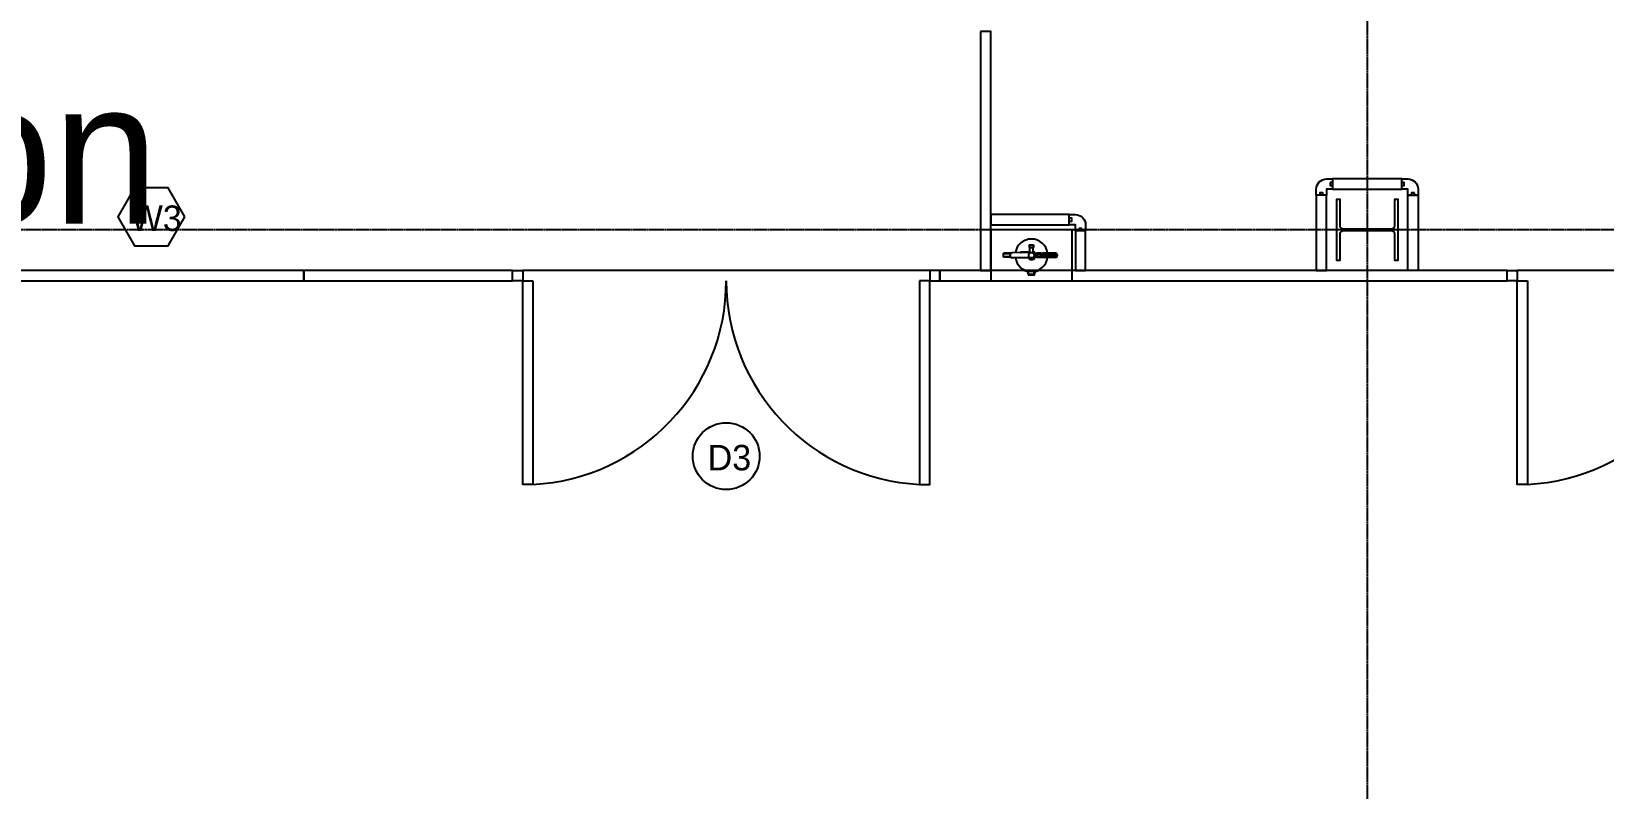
# Model space of a CAD drawing. Header units: millimetres. Extents: x -62354 to 129108, y -71259 to 35407.
# Drawn here: x 10301 to 18027, y -2542 to 1178 of the extents above; entities that cross this region are included whole.
import ezdxf

# ---------------------------------------------------------------- set-up
doc = ezdxf.new("R2010")
doc.units = ezdxf.units.MM
doc.header["$MEASUREMENT"] = 0
doc.linetypes.add('1st FL Layout xrf$0$CENTER2', pattern=[1.125, 0.75, -0.125, 0.125, -0.125])
doc.layers.add('1st FL Layout xrf$0$AR-Column', color=7, linetype='Continuous', transparency=0.5)
doc.layers.add('1st FL Layout xrf$0$G-Grid Line', color=253, linetype='1st FL Layout xrf$0$CENTER2', transparency=0.5)
for name, color, linetype in [('1st FL Layout xrf$0$CR-Door Number', 1, 'Continuous'), ('1st FL Layout xrf$0$CR-Doors', 1, 'Continuous'), ('1st FL Layout xrf$0$CR-Mirror  Window', 11, 'Continuous'), ('1st FL Layout xrf$0$CR-Room Name', 7, 'Continuous'), ('1st FL Layout xrf$0$CR-Sandwich Panel', 3, 'Continuous'), ('1st FL Layout xrf$0$Fire Extinguisher', 1, 'Continuous'), ('1st FL Layout xrf$0$OUTSIDE', 253, 'Continuous')]:
    doc.layers.add(name, color=color, linetype=linetype)
doc.styles.add('1st FL Layout xrf$0$TEXT', font='cordia2.shx')

# ---------------------------------------------------------------- blocks, each defined once
blk = doc.blocks.new('1st FL Layout xrf$0$sc2')
for p, q in [((812239.7, -648012.7), (812239.7, -648312.7)), ((812235.1, -648162.7), (812244.3, -648162.7))]:
    blk.add_line(p, q)
blk.add_lwpolyline([(812260.7, -648027.7, 0.414214), (812244.7, -648043.7), (812244.7, -648281.7, 0.414214), (812260.7, -648297.7), (812389.7, -648297.7), (812389.7, -648312.7), (812089.7, -648312.7), (812089.7, -648297.7), (812218.7, -648297.7, 0.414214), (812234.7, -648281.7), (812234.7, -648043.7, 0.414214), (812218.7, -648027.7), (812089.7, -648027.7), (812089.7, -648012.7), (812389.7, -648012.7), (812389.7, -648027.7), (812260.7, -648027.7)], format="xyb")
blk = doc.blocks.new('1st FL Layout xrf$0$GRID10040')
at = {"layer": '1st FL Layout xrf$0$AR-Column', "xscale": 0.001000000000000001, "yscale": 0.001000000000000001, "zscale": 0.001000000000000001, "rotation": 270}
blk.add_blockref('1st FL Layout xrf$0$sc2', (1017.0004, 1063.8246), dxfattribs=at)
blk = doc.blocks.new('*U293')
blk.add_lwpolyline([(-36031.3, 12752.3), (-35006.3, 12752.3), (-35006.3, 12802.3), (-36031.3, 12802.3)], close=True)
blk = doc.blocks.new('1st FL Layout xrf$0$W1500')
at = {"ltscale": 0.5}
blk.add_lwpolyline([(-34153.8, 14300.9), (-34236, 14443.2), (-34400.4, 14443.2), (-34482.5, 14300.9), (-34400.4, 14158.6), (-34236, 14158.6)], close=True, dxfattribs=at)
blk.add_lwpolyline([(-35068.2, 13986.5), (-33568.2, 13986.5), (-33568.2, 14036.5), (-35068.2, 14036.5)], close=True)
at = {"style": '1st FL Layout xrf$0$TEXT'}
blk.add_text('W3', height=125, dxfattribs=at).set_placement((-34419.5, 14231.3))
blk = doc.blocks.new('*U295')
blk.add_lwpolyline([(-36606.2, 12752.3), (-35431.2, 12752.3), (-35431.2, 12802.3), (-36606.2, 12802.3)], close=True)
blk = doc.blocks.new('*U297')
blk.add_lwpolyline([(-36031.3, 12752.3), (-33243.8, 12752.3), (-33243.8, 12802.3), (-36031.3, 12802.3)], close=True)
blk = doc.blocks.new('*U427')
blk.add_lwpolyline([(-36776.7, 12752.3), (-36436, 12752.3), (-36436, 12802.3), (-36776.7, 12802.3)], close=True)
blk = doc.blocks.new('*U428')
blk.add_lwpolyline([(-36576.2, 12752.3), (-36206.2, 12752.3), (-36206.2, 12802.3), (-36576.2, 12802.3)], close=True)
blk = doc.blocks.new('*U429')
blk.add_lwpolyline([(-36576, 12752.3), (-36206.2, 12752.3), (-36206.2, 12802.3), (-36576, 12802.3)], close=True)
blk = doc.blocks.new('1st FL Layout xrf$0$D3')
blk.add_circle((84898.8, -48433.4), 164.3)
at = {"style": '1st FL Layout xrf$0$TEXT'}
blk.add_text('D3', height=125, dxfattribs=at).set_placement((84807.7, -48503))
blk = doc.blocks.new('1st FL Layout xrf$0$Cleanroom Door D3')
at = {"color": 2}
for points in [[(50, 1051.3), (0, 1051.3), (0, 1001.3), (50, 1001.3)], [(50, 951.2), (1050.9, 951.2), (1050.9, 1001.3), (50, 1001.3)], [(50, -1048.7), (0, -1048.7), (0, -998.7), (50, -998.7)], [(50, -948.6), (1050.9, -948.6), (1050.9, -998.7), (50, -998.7)]]:
    blk.add_lwpolyline(points, close=True, dxfattribs=at)
at = {"color": 253}
blk.add_lwpolyline([(0, 1001.3), (0, -998.7)], dxfattribs=at)
at = {"color": 253, "ltscale": 0.015}
for centre, start, end in [((51.6, 1002), 269.91036, 357.09466), ((51.6, -999.3), 2.90534, 90.08964)]:
    blk.add_arc(centre, 1000.6, start, end, dxfattribs=at)
blk = doc.blocks.new('*U371')
at = {"color": 4}
blk.add_lwpolyline([(218999.2, -23499.9), (219013.2, -23499.9), (219013.2, -23511.9), (219031.2, -23511.9), (219031.2, -23481.9), (219061.2, -23481.9), (219061.2, -23463.9), (219049.2, -23463.9), (219049.2, -23449.9), (219061.2, -23449.9), (219061.2, -23431.9), (219031.2, -23431.9, 0.414214), (218981.2, -23481.9), (218981.2, -23511.9), (218999.2, -23511.9)], format="xyb", close=True, dxfattribs=at)
blk = doc.blocks.new('*U484')
at = {"layer": '1st FL Layout xrf$0$OUTSIDE', "linetype": 'Continuous'}
for points in [[(-109.1, 653.4), (-116.2, 650.4), (-52, 652.8)], [(-52, 652.8), (-116.2, 650.4), (-46.1, 651.6)], [(-52, 652.8), (-57.9, 653.4), (-109.1, 653.4)], [(-116.2, 650.4), (-119.1, 643.4), (-42.7, 635.1)], [(-119.1, 643.4), (-116.2, 636.3), (-42.7, 635.1)], [(-42.7, 651.6), (-116.2, 650.4), (-42.7, 635.1)], [(-116.2, 650.4), (-42.7, 651.6), (-46.1, 651.6)], [(-116.2, 636.3), (-46.1, 635.1), (-42.7, 635.1)], [(-116.2, 636.3), (-109.1, 633.4), (-46.1, 635.1)], [(-46.1, 635.1), (-109.1, 633.4), (-52, 633.9)], [(-52, 633.9), (-109.1, 633.4), (-57.9, 633.4)]]:
    blk.add_solid(points, dxfattribs=at)
blk = doc.blocks.new('1st FL Layout xrf$0$Fire Extinguisher No Housing')
for p, q in [((-16, 90.8), (-16, 84)), ((-13.9, 90.8), (-13.9, 84)), ((-9.6, 97.2), (9.6, 97.2)), ((-9.6, 95), (9.6, 95)), ((13.9, 90.8), (13.9, 84)), ((16, 90.8), (16, 84)), ((-117.3, 10.7), (-62.6, 10.7)), ((-46.6, 8.8), (-50.1, 8.8)), ((-46.5, 10.7), (-46.5, -10.7)), ((-46.5, 10.7), (-31.3, 10.7)), ((-46.5, 6.1), (-30.9, 6.1)), ((-46.3, 7.6), (-30.9, 7.6)), ((-32, 75.6), (-31.3, 73.6)), ((-25.2, 8.4), (-25.2, -8.4)), ((-25.2, 8.4), (-18, 8.4)), ((-25.2, 3), (-18, 3)), ((-18, -13.3), (-18, 13.3)), ((-18, 13.3), (94.1, 11.8)), ((13.8, 12.9), (13.8, 15.3)), ((13.8, 15.3), (14.2, 15.3)), ((14.2, 12.9), (14.2, 15.3)), ((32, 75.6), (31.3, 73.6)), ((100, 10), (136.6, 10)), ((102.3, 7.8), (136.6, 7.8)), ((104.6, 1.1), (104.6, -1.1)), ((136.6, 10), (136.6, -10)), ((-117.3, -10.7), (-62.6, -10.7)), ((-46.6, -8.8), (-50.1, -8.8)), ((-46.5, -6.1), (-30.9, -6.1)), ((-46.5, -10.7), (-31.3, -10.7)), ((-46.3, -7.6), (-30.9, -7.6)), ((-25.2, -3), (-18, -3)), ((-25.2, -8.4), (-18, -8.4)), ((-18, -13.3), (94.1, -11.8)), ((-10.7, -50.7), (-10.7, -37.9)), ((10.7, -37.9), (-10.7, -37.9)), ((-10.7, -48.1), (10.7, -48.1)), ((10.7, -50.7), (-10.7, -50.7)), ((-8, -13.2), (-8, -37.9)), ((8, -13), (8, -37.9)), ((10.7, -50.7), (10.7, -37.9)), ((13.8, -12.9), (13.8, -12.9)), ((14.2, -13.2), (14.2, -12.9)), ((14.4, -13.5), (14.6, -13.1)), ((14.5, -13.9), (51.3, -13.9)), ((14.5, -14.4), (51.3, -14.4)), ((14.5, -15), (51.3, -15)), ((100, -10), (136.6, -10)), ((102.3, -7.8), (136.6, -7.8))]:
    blk.add_line(p, q)
blk.add_circle((0, 0), 13.3)
for centre, radius, start, end in [((0, 0), 80, 8.63634, 172.33774), ((0, 0), 82.1, 103.56615, 112.93026), ((-20.3, 84), 4.27, 283.56615, 0), ((-20.3, 84), 6.4, 283.56615, 0), ((-9.6, 90.8), 6.4, 90, 180), ((-9.6, 90.8), 4.27, 90, 180), ((9.6, 90.8), 6.4, 0, 90), ((9.6, 90.8), 4.27, 0, 90), ((20.3, 84), 6.4, 180, 256.43385), ((20.3, 84), 4.27, 180, 256.43385), ((0, 0), 82.1, 67.06974, 76.43385), ((-117.3, 0), 10.7, 90, 270), ((-65.2, -49.4), 60.1, 75.45516, 87.51639), ((-31.5, 0.7), 9.93, 50.21268, 88.81165), ((-31, 10.2), 2.64, 271.9881, 358.95264), ((-34.1, 0), 6.84, 297.45336, 62.54664), ((0, 0), 21.3, 147.62977, 156.90324), ((0, 0), 21.3, 37.06115, 141.38095), ((94, 1.1), 10.7, 0, 89.22105), ((0, 0), 80, 187.66226, 351.36366), ((-65.2, 49.4), 60.1, 272.48361, 284.54484), ((-31.5, -0.7), 9.93, 271.18835, 309.78732), ((-31, -10.2), 2.64, 1.04736, 88.0119), ((0, 0), 21.3, 203.09676, 212.37023), ((0, 0), 21.3, 218.61905, 247.97569), ((-15, -13.2), 1.09, 184.1848, 357.37311), ((0, 0), 21.3, 292.02431, 310.05582), ((14, -14.7), 1.67, 101.81013, 350.17322), ((14, -14.7), 1.21, 90, 346.38439), ((13.6, -12.9), 0.143, 282.29411, 2.93082), ((13.9, -13.2), 0.305, 277.22721, 346.97369), ((14.5, -14.2), 0.267, 90, 270), ((14.5, -14.7), 0.267, 90, 270), ((0, 0), 21.3, 312.00128, 315.45352), ((14, -14.7), 1.21, 40.29761, 70.77738), ((14, -14.7), 1.67, 27.96289, 66.6982), ((0, 0), 21.3, 319.34614, 322.93885), ((51.3, -14.2), 0.267, 270, 90), ((51.3, -14.7), 0.267, 270, 90), ((94, -1.1), 10.7, 270.77895, 0)]:
    blk.add_arc(centre, radius, start, end)
at = {"linetype": 'Continuous', "xscale": 1.066663999999926, "yscale": 1.066663999999926, "zscale": 1.066663999999926}
blk.add_blockref('*U484', (-0.9, -686.2), dxfattribs=at)
blk = doc.blocks.new('1st FL Layout xrf$0$Fire Extinguisher')
blk.add_lwpolyline([(41068.6, 430), (41068.6, 830), (40818.6, 830), (40818.6, 430)], close=True)
at = {"rotation": 270}
blk.add_blockref('1st FL Layout xrf$0$Fire Extinguisher No Housing', (40943.6, 630), dxfattribs=at)
blk = doc.blocks.new('*U507')
blk.add_lwpolyline([(-36776.7, 12752.3), (-36390.7, 12752.3), (-36390.7, 12802.3), (-36776.7, 12802.3)], close=True)
blk = doc.blocks.new('*U508')
blk.add_lwpolyline([(-36576.2, 12752.3), (-36381.2, 12752.3), (-36381.2, 12802.3), (-36576.2, 12802.3)], close=True)
blk = doc.blocks.new('1st FL Layout xrf')
at = {"layer": '1st FL Layout xrf$0$G-Grid Line', "ltscale": 10}
for p, q in [((16865.1, 33307.4), (16865.1, -20796.5)), ((53865.1, 203.5), (-60254, 203.5))]:
    blk.add_line(p, q, dxfattribs=at)
at = {"layer": '1st FL Layout xrf$0$AR-Column', "xscale": 1000, "yscale": 1000, "zscale": 1000}
blk.add_blockref('1st FL Layout xrf$0$GRID10040', (-351972.6, -251381.3), dxfattribs=at)
at = {"layer": '1st FL Layout xrf$0$CR-Door Number'}
blk.add_blockref('1st FL Layout xrf$0$D3', (-71183.6, 47524.8), dxfattribs=at)
at = {"layer": '1st FL Layout xrf$0$CR-Doors', "rotation": 270}
for p in [(13713.8, 3.5), (18601.3, 3.5)]:
    blk.add_blockref('1st FL Layout xrf$0$Cleanroom Door D3', p, dxfattribs=at)
at = {"layer": '1st FL Layout xrf$0$CR-Mirror  Window'}
blk.add_blockref('1st FL Layout xrf$0$W1500', (45208.3, -14033.1), dxfattribs=at)
at = {"layer": '1st FL Layout xrf$0$CR-Sandwich Panel', "rotation": 270}
for name, p in [('*U295', (2212.9, -35427.7)), ('*U428', (3862.8, -36202.7)), ('*U508', (2678.8, -36377.7))]:
    blk.add_blockref(name, p, dxfattribs=at)
at = {"layer": '1st FL Layout xrf$0$CR-Sandwich Panel', "xscale": -1}
for name, p, rotation in [('*U371', (-6802.3, 219436.3), 89.99617883754284), ('*U371', (236097.8, 23870.8), 359.9961788375429), ('*U429', (29867.3, -36202.7), 90), ('*U371', (234463.8, 23695.8), 359.9961788375429)]:
    blk.add_blockref(name, p, dxfattribs=dict(at, rotation=rotation))
at = {"layer": '1st FL Layout xrf$0$CR-Sandwich Panel'}
for name, p in [('*U427', (53471.3, -12348.8)), ('*U507', (51791.8, -12523.8)), ('*U293', (47671.5, -12798.8)), ('*U297', (50796.5, -12798.8))]:
    blk.add_blockref(name, p, dxfattribs=at)
at = {"layer": '1st FL Layout xrf$0$Fire Extinguisher', "rotation": 270}
blk.add_blockref('1st FL Layout xrf$0$Fire Extinguisher', (14585.2, 41022.1), dxfattribs=at)
at = {"layer": '1st FL Layout xrf$0$CR-Room Name', "style": '1st FL Layout xrf$0$TEXT'}
blk.add_text('Future Area for Expansion', height=700, dxfattribs=at).set_placement((0, 233.3, 0))

msp = doc.modelspace()

# ---------------------------------------------------------------- block references
msp.add_blockref('1st FL Layout xrf', (0, 0))

doc.saveas('drawing.dxf')
